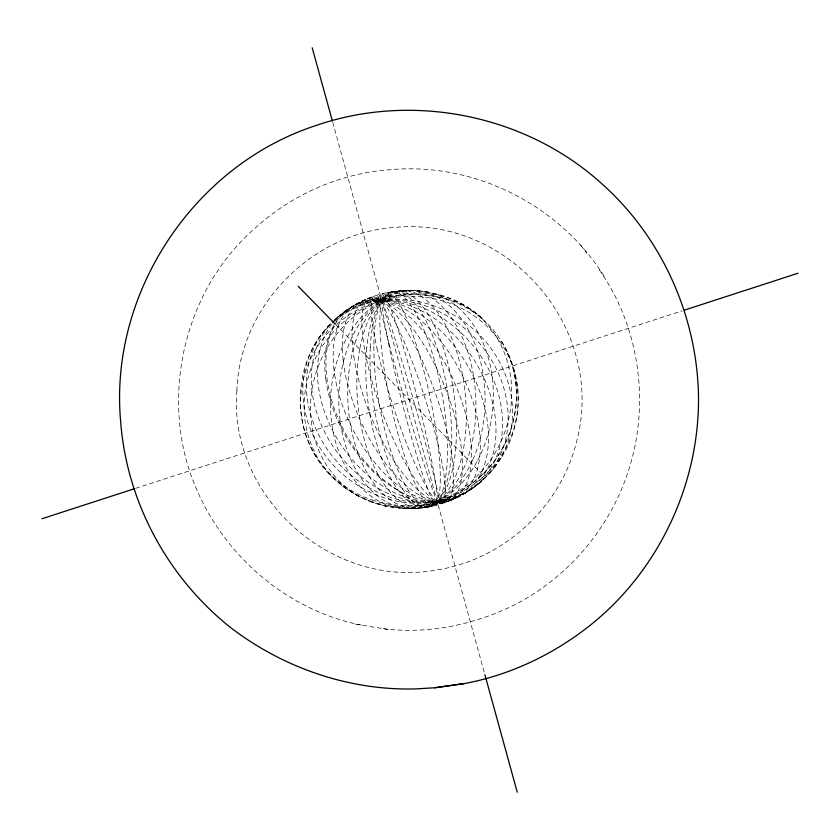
<?xml version="1.0" encoding="UTF-8"?>
<svg xmlns="http://www.w3.org/2000/svg" width="840" height="840" viewBox="0 0 840 840"><rect width="100%" height="100%" fill="white"/><g stroke="black" fill="none" stroke-linecap="round" stroke-linejoin="round"><path stroke-width="0.63" stroke-dasharray="4.2 3.15" d="M501.837 456.981C523.782 422.384 523.457 375.512 501.281 341.093L502.026 342.31M464.94 493.164C476.584 486.612 486.623 477.298 494.897 466.893M494.288 467.775L502.562 455.942M330.561 323.862C289.223 364.707 290.252 438.406 333.144 477.95L344.463 487.515L356.864 495.39L373.401 502.614M332.409 322.119L342.457 313.079L354.406 305.161L346.784 310.139L340.158 316.701L334.667 324.786L330.414 334.246L327.506 344.946L326.014 356.695L325.973 369.296L327.411 382.515L330.298 396.102L334.614 409.805L340.263 423.37L347.151 436.517L355.131 449.012L364.067 460.604L373.779 471.072L384.069 480.228L418.058 504.872L423.213 506.846L428.19 507.014L418.772 508.169L402.056 508.452L386.736 506.384L372.173 502.257M507.685 353.115C521.136 383.292 518.574 419.233 502.709 447.993C487.421 476.858 458.766 494.886 429.334 506.804L444.612 502.74L457.359 497.28M456.572 497.711L466.116 492.524M135.566 488.366L681.975 310.916M409.332 508.536L407.988 508.599M383.303 628.698C428.715 634.473 475.335 624.572 516.023 604.139C572.534 574.571 615.657 520.884 631.827 459.155C649.163 394.79 637.161 322.329 598.059 268.139M603.96 275.993C558.925 204.477 473.802 161.679 389.56 169.764C339.769 173.334 291.512 194.796 254.783 228.438C191.982 283.217 165.47 373.495 184.748 454.146C205.359 538.545 276.203 608.611 361.872 625.17M355.415 624.12L388.143 629.486M482.024 318.308C448.445 287.217 395.094 281.673 355.635 304.416C397.205 291.617 448.718 286.881 483.074 319.326L480.806 317.352M426.342 291.795L427.718 292.11M437.462 294.252L439.131 294.619M384.668 505.848L385.655 506.132M470.421 309.236L471.555 310.128M333.144 477.95L334.131 478.779M343.581 486.769L344.463 487.515M335.738 324.639L485.793 477.844M580.871 245.406L586.708 253.166M308.102 440.979L308.7 442.187M314.181 453.306L314.748 454.461M332.745 122.357L484.88 674.667M334.509 321.006A109.043 97.587 37.9 0 1 509.219 386.536A109.043 97.587 37.9 0 1 380.069 496.346A109.043 97.587 37.9 0 1 333.596 321.783M333.175 322.319A109.085 78.95 56.4 0 1 487.127 385.56A109.085 78.95 56.4 0 1 400.522 495.327A109.085 78.95 56.4 0 1 332.472 323.221M334.058 320.502A109.053 92.6 46 0 1 503.685 387.66A109.053 92.6 46 0 1 385.581 495.558A109.053 92.6 46 0 1 332.136 322.245M334.971 319.399A109.074 86.362 51.9 0 1 496.724 388.5A109.074 86.362 51.9 0 1 392.753 495.296A109.074 86.362 51.9 0 1 330.719 323.768M236.922 390.516C228.186 495.936 330.445 587.969 434.007 570.402C500.819 561.162 558.968 509.596 575.883 444.181C608.055 331.254 510.594 215.786 394.464 227.483C311.136 233.058 239.358 306.8 236.922 390.516M376.992 348.138A109.158 16.39 72 0 0 441.263 503.748A109.158 16.39 72 0 0 406.602 347.508A109.158 16.39 72 0 0 376.992 348.138M477.666 460.331A109.085 81.291 -86 0 0 420.693 291.007A109.085 81.291 -86 0 0 337.407 447.867A109.085 81.291 -86 0 0 477.666 460.331M464.835 486.749A109.043 98.826 -65.7 0 0 457.894 301.949A109.043 98.826 -65.7 0 0 310.538 412.598A109.043 98.826 -65.7 0 0 464.835 486.749M372.194 500.031A109.032 104.486 -11.9 0 0 516.6 381.108A109.032 104.486 -11.9 0 0 339.455 322.046A109.032 104.486 -11.9 0 0 372.194 500.031M343.245 360.78A109.137 50.757 65.6 0 0 447.888 501.333A109.137 50.757 65.6 0 0 429.733 339.413A109.137 50.757 65.6 0 0 343.245 360.78M325.815 379.344A109.106 70.466 60 0 0 458.136 497.049A109.106 70.466 60 0 0 436.023 326.424A109.106 70.466 60 0 0 325.815 379.344M334.667 374.745A109.116 61.026 63 0 0 455.501 498.351A109.116 61.026 63 0 0 430.048 329.112A109.116 61.026 63 0 0 334.667 374.745M353.819 356.381A109.148 39.795 67.9 0 0 445.798 502.173A109.148 39.795 67.9 0 0 422.289 342.237A109.148 39.795 67.9 0 0 353.819 356.381M365.127 352.149A109.158 28.287 70 0 0 443.572 502.981A109.158 28.287 70 0 0 414.561 344.946A109.158 28.287 70 0 0 365.127 352.149M389.245 344.421A109.169 4.263 73.9 0 0 438.9 504.462A109.169 4.263 73.9 0 0 398.506 349.913A109.169 4.263 73.9 0 0 389.245 344.421M388.447 343.067A109.169 7.917 75.8 0 0 435.729 505.229A109.169 7.917 75.8 0 0 404.313 350.007A109.169 7.917 75.8 0 0 388.447 343.067M381.139 344.883A109.158 19.992 77.8 0 0 432.18 506.079A109.158 19.992 77.8 0 0 416.976 346.994A109.158 19.992 77.8 0 0 381.139 344.883M373.884 346.5A109.158 31.784 79.8 0 0 428.683 506.825A109.158 31.784 79.8 0 0 429.408 344.442A109.158 31.784 79.8 0 0 373.884 346.5M366.744 347.907A109.148 43.145 82 0 0 425.271 507.433A109.148 43.145 82 0 0 441.409 342.394A109.148 43.145 82 0 0 366.744 347.907M359.772 349.094A109.127 53.918 84.3 0 0 422.016 507.917A109.127 53.918 84.3 0 0 452.812 340.872A109.127 53.918 84.3 0 0 359.772 349.094M355.856 340.746A109.116 63.956 87 0 0 412.65 508.305A109.116 63.956 87 0 0 466.893 349.135A109.116 63.956 87 0 0 355.856 340.746M472.857 459.627A109.095 73.122 -89.8 0 0 416.493 290.64A109.095 73.122 -89.8 0 0 346.447 448.371A109.095 73.122 -89.8 0 0 472.857 459.627M370.293 347.235A109.148 37.527 80.9 0 0 426.962 507.15A109.148 37.527 80.9 0 0 435.477 343.35A109.148 37.527 80.9 0 0 370.293 347.235M426.216 504.661A109.032 103.215 -44.4 0 0 493.322 330.131A109.032 103.215 -44.4 0 0 311.409 367.553A109.032 103.215 -44.4 0 0 426.216 504.661"/><path stroke-width="1.26" d="M42 518.742L134.316 488.765M684.474 310.107L798 273.242M463.932 683.624C508.137 675.57 550.148 655.966 585.743 628.75C657.993 573.668 700.78 483.2 698.418 392.48C695.972 312.375 659.904 234.213 599.329 181.524C523.331 114.23 411.38 92.348 315.599 125.654C193.788 165.417 109.305 292.866 120.572 420.63C126.378 501.291 167.601 577.668 230.864 627.784C283.742 668.136 349.986 690.995 416.693 688.852L434.763 687.771L463.932 683.624L434.763 687.771M298.231 286.335L334.824 323.705M312.207 47.796L332.399 121.097M484.88 674.667L517.251 792.204"/></g></svg>
